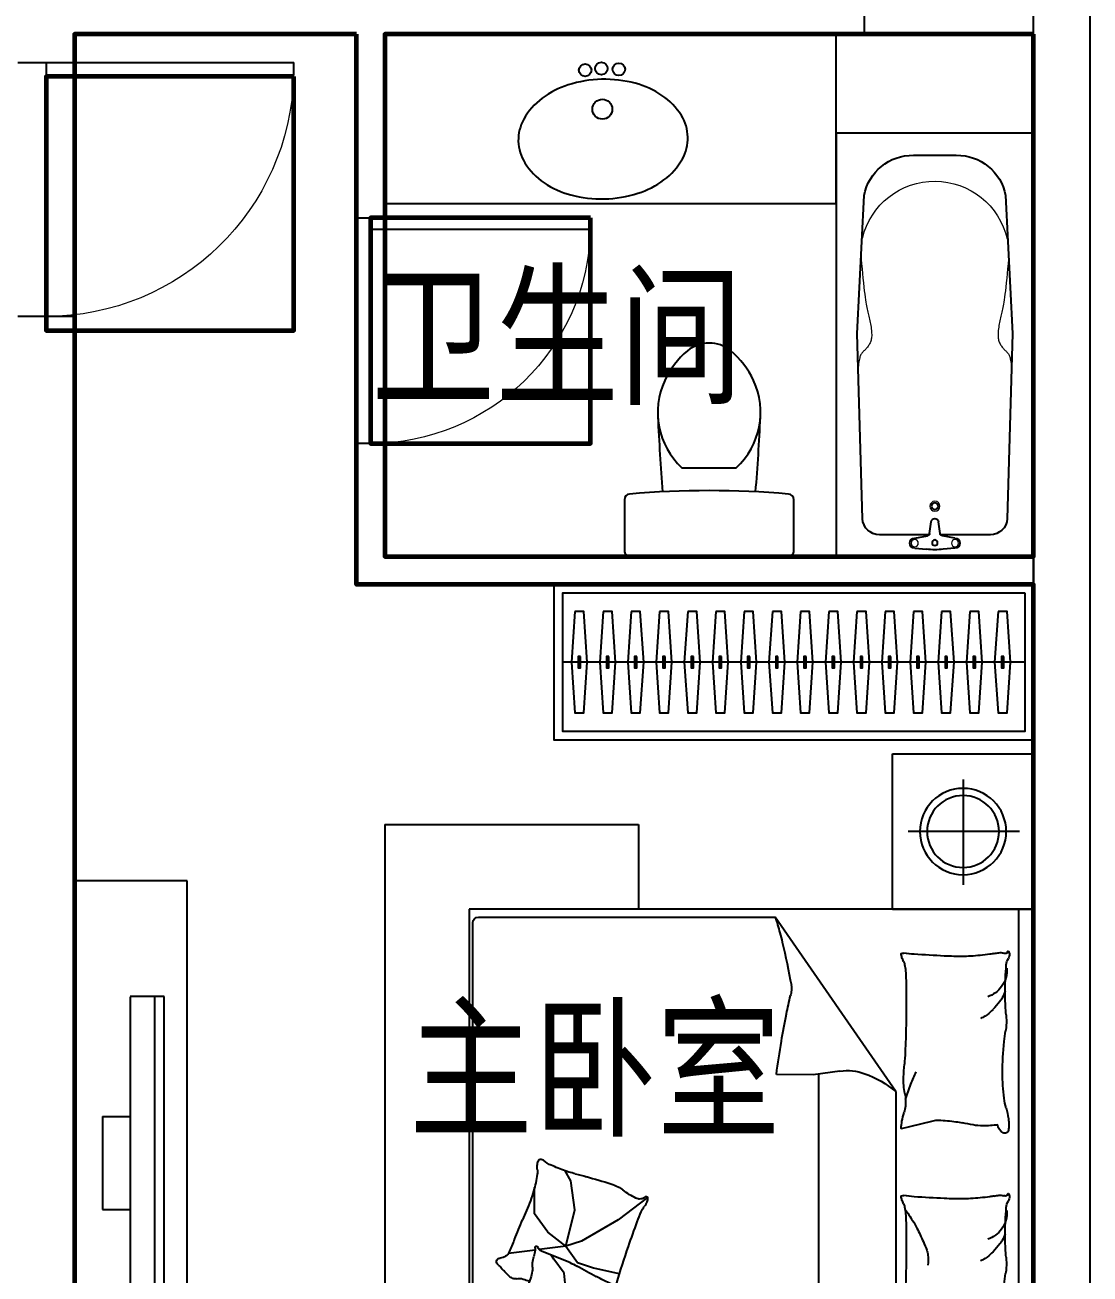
# Model space of a CAD drawing. Extents: x 4672755 to 4700405, y -995504 to -977404.
# Drawn here: x 4696630 to 4700405, y -986248 to -981821 of the extents above; entities that cross this region are included whole.
import ezdxf

# ---------------------------------------------------------------- set-up
doc = ezdxf.new("R2010")
doc.units = 0
doc.header["$MEASUREMENT"] = 0
doc.layers.get('0').update_dxf_attribs({"linetype": 'CONTINUOUS'})
for name, color, linetype in [('BATH', 8, 'CONTINUOUS'), ('Furniture(家具)', 8, 'CONTINUOUS'), ('WALL', 2, 'CONTINUOUS'), ('WINDOW', 4, 'CONTINUOUS'), ('厨卫示意', 8, 'CONTINUOUS'), ('家具', 8, 'CONTINUOUS'), ('家具示意', 8, 'CONTINUOUS')]:
    doc.layers.add(name, color=color, linetype=linetype)
for name, color, linetype, lineweight in [('GT_卧室', 1, 'CONTINUOUS', 60), ('GT_卫生间', 5, 'CONTINUOUS', 60), ('GT_门', 245, 'CONTINUOUS', 60), ('文字标注', 121, 'CONTINUOUS', 0)]:
    doc.layers.add(name, color=color, linetype=linetype, lineweight=lineweight)
doc.styles.add('-黑体', font='simhei.ttf', dxfattribs={"width": 0.8})
doc.styles.add('DIM_FONT', font='SIMPLEX.shx', dxfattribs={"width": 0.8})

# ---------------------------------------------------------------- blocks, each defined once
blk = doc.blocks.new('A$C50F64959')
at = {"layer": 'BATH'}
for p, q in [((0, 1500), (700, 1500)), ((0, 0), (0, 1500)), ((700, 1500), (700, 0)), ((425.7, 1421.4), (274.3, 1421.4)), ((99.5, 1278.7), (75, 789.9)), ((625, 789.9), (600.5, 1278.7)), ((75, 789.9), (93.4, 133.6)), ((606.6, 133.6), (625, 789.9)), ((331.5, 80.8), (337.5, 121.9)), ((368.5, 80.8), (362.5, 121.9)), ((153.3, 76.8), (330, 76.8)), ((278.7, 64.3), (323.4, 72.4)), ((370, 76.8), (431.3, 76.8)), ((421.3, 64.3), (376.6, 72.4)), ((431.3, 76.8), (546.7, 76.8)), ((700, 0), (0, 0)), ((278.7, 29.2), (320.3, 25.1)), ((421.3, 29.2), (379.7, 25.1))]:
    blk.add_line(p, q, dxfattribs=at)
at = {"layer": 'BATH', "lineweight": 13}
for p, q in [((87.2, 1070.4), (88.7, 1053.6)), ((612.8, 1070.4), (611.3, 1053.6)), ((88.7, 1053.6), (90.3, 1036.5)), ((90.3, 1036.5), (92, 1019.1)), ((92, 1019.1), (93.6, 1002)), ((608, 1019.1), (606.4, 1002)), ((609.7, 1036.5), (608, 1019.1)), ((611.3, 1053.6), (609.7, 1036.5)), ((93.6, 1002), (95.3, 985.3)), ((95.3, 985.3), (96.9, 969.3)), ((604.7, 985.3), (603.1, 969.3)), ((606.4, 1002), (604.7, 985.3)), ((96.9, 969.3), (98.5, 954.5)), ((98.5, 954.5), (100, 941)), ((100, 941), (101.4, 929)), ((600, 941), (598.6, 929)), ((601.5, 954.5), (600, 941)), ((603.1, 969.3), (601.5, 954.5)), ((101.4, 929), (102.7, 918.5)), ((102.7, 918.5), (104, 909.4)), ((104, 909.4), (105.3, 901.3)), ((105.3, 901.3), (106.5, 894.1)), ((106.5, 894.1), (107.7, 887.7)), ((107.7, 887.7), (108.9, 881.8)), ((592.3, 887.7), (591.1, 881.8)), ((593.5, 894.1), (592.3, 887.7)), ((594.7, 901.3), (593.5, 894.1)), ((596, 909.4), (594.7, 901.3)), ((597.3, 918.5), (596, 909.4)), ((598.6, 929), (597.3, 918.5)), ((108.9, 881.8), (110.1, 876.3)), ((110.1, 876.3), (111.3, 871)), ((111.3, 871), (112.5, 865.8)), ((112.5, 865.8), (113.8, 860.7)), ((113.8, 860.7), (115, 855.7)), ((115, 855.7), (116.2, 850.6)), ((116.2, 850.6), (117.4, 845.5)), ((117.4, 845.5), (118.6, 840.3)), ((582.6, 845.5), (581.4, 840.3)), ((583.8, 850.6), (582.6, 845.5)), ((585, 855.7), (583.8, 850.6)), ((586.2, 860.7), (585, 855.7)), ((587.5, 865.8), (586.2, 860.7)), ((588.7, 871), (587.5, 865.8)), ((589.9, 876.3), (588.7, 871)), ((591.1, 881.8), (589.9, 876.3)), ((118.6, 840.3), (119.7, 834.9)), ((119.7, 834.9), (120.8, 829.3)), ((120.8, 829.3), (121.9, 823.7)), ((121.9, 823.7), (122.9, 817.9)), ((122.9, 817.9), (123.7, 812.1)), ((123.7, 812.1), (124.5, 806.5)), ((124.5, 806.5), (125.1, 800.9)), ((125.1, 800.9), (125.6, 795.6)), ((574.9, 800.9), (574.4, 795.6)), ((575.5, 806.5), (574.9, 800.9)), ((576.3, 812.1), (575.5, 806.5)), ((577.1, 817.9), (576.3, 812.1)), ((578.1, 823.7), (577.1, 817.9)), ((579.2, 829.3), (578.1, 823.7)), ((580.3, 834.9), (579.2, 829.3)), ((581.4, 840.3), (580.3, 834.9)), ((118.9, 753.1), (117.2, 750.1)), ((120.5, 756.2), (118.9, 753.1)), ((121.9, 759.4), (120.5, 756.2)), ((123.1, 762.7), (121.9, 759.4)), ((124.1, 766), (123.1, 762.7)), ((124.8, 769.6), (124.1, 766)), ((125.4, 773.3), (124.8, 769.6)), ((125.8, 777.2), (125.4, 773.3)), ((125.6, 795.6), (126, 790.5)), ((126.1, 781.3), (125.8, 777.2)), ((126, 790.5), (126.1, 785.8)), ((126.1, 785.8), (126.1, 781.3)), ((574, 790.5), (573.9, 785.8)), ((573.9, 785.8), (573.9, 781.3)), ((573.9, 781.3), (574.1, 777.2)), ((574.4, 795.6), (574, 790.5)), ((574.1, 777.2), (574.6, 773.3)), ((574.6, 773.3), (575.2, 769.6)), ((575.2, 769.6), (575.9, 766)), ((575.9, 766), (576.9, 762.7)), ((576.9, 762.7), (578.1, 759.4)), ((578.1, 759.4), (579.5, 756.2)), ((579.5, 756.2), (581.1, 753.1)), ((581.1, 753.1), (582.8, 750.1)), ((85.7, 709.9), (84.6, 706.8)), ((86.8, 712.7), (85.7, 709.9)), ((88.1, 715.1), (86.8, 712.7)), ((89.5, 717.4), (88.1, 715.1)), ((91, 719.5), (89.5, 717.4)), ((92.7, 721.6), (91, 719.5)), ((94.5, 723.6), (92.7, 721.6)), ((96.5, 725.7), (94.5, 723.6)), ((98.5, 727.8), (96.5, 725.7)), ((100.6, 729.9), (98.5, 727.8)), ((102.7, 732.1), (100.6, 729.9)), ((104.9, 734.3), (102.7, 732.1)), ((107.1, 736.7), (104.9, 734.3)), ((109.2, 739.1), (107.1, 736.7)), ((111.4, 741.7), (109.2, 739.1)), ((113.4, 744.4), (111.4, 741.7)), ((115.4, 747.2), (113.4, 744.4)), ((117.2, 750.1), (115.4, 747.2)), ((582.8, 750.1), (584.6, 747.2)), ((584.6, 747.2), (586.6, 744.4)), ((586.6, 744.4), (588.6, 741.7)), ((588.6, 741.7), (590.8, 739.1)), ((590.8, 739.1), (592.9, 736.7)), ((592.9, 736.7), (595.1, 734.3)), ((595.1, 734.3), (597.3, 732.1)), ((597.3, 732.1), (599.4, 729.9)), ((599.4, 729.9), (601.5, 727.8)), ((601.5, 727.8), (603.5, 725.7)), ((603.5, 725.7), (605.5, 723.6)), ((605.5, 723.6), (607.3, 721.6)), ((607.3, 721.6), (609, 719.5)), ((609, 719.5), (610.5, 717.4)), ((610.5, 717.4), (611.9, 715.1)), ((611.9, 715.1), (613.2, 712.7)), ((613.2, 712.7), (614.3, 709.9)), ((614.3, 709.9), (615.4, 706.8)), ((78.1, 669.9), (77.6, 665.5)), ((79, 676.5), (78.1, 669.9)), ((79.9, 682.9), (79, 676.5)), ((80.8, 688.9), (79.9, 682.9)), ((81.7, 694.3), (80.8, 688.9)), ((82.6, 699.1), (81.7, 694.3)), ((83.6, 703.2), (82.6, 699.1)), ((84.6, 706.8), (83.6, 703.2)), ((615.4, 706.8), (616.4, 703.2)), ((616.4, 703.2), (617.4, 699.1)), ((617.4, 699.1), (618.3, 694.3)), ((618.3, 694.3), (619.2, 688.9)), ((619.2, 688.9), (620.1, 682.9)), ((620.1, 682.9), (621, 676.5)), ((621, 676.5), (621.9, 669.9)), ((621.9, 669.9), (622.7, 663.2))]:
    blk.add_line(p, q, dxfattribs=at)
for centre, radius in [((350, 177.7), 17.6), ((278.7, 46.8), 12.6), ((421.3, 46.8), 12.6)]:
    blk.add_circle(centre, radius, dxfattribs=at)
at = {"layer": 'BATH'}
for centre, radius in [((350, 177.7), 11.6), ((350, 48.3), 9.88)]:
    blk.add_circle(centre, radius, dxfattribs=at)
for centre, radius, start, end in [((271.1, 1246.9), 174.5, 88.9409, 169.4963), ((428.9, 1246.9), 174.5, 10.5037, 91.0591), ((153.3, 136.8), 60, 183.0699, 270), ((350, 121.9), 12.5, 0, 180), ((546.7, 136.8), 60, 270, 356.9301), ((278.7, 46.8), 17.6, 90, 270), ((321.6, 82.2), 10, 280.2142, 351.7528), ((378.3, 82.2), 10, 188.2472, 259.7858), ((421.3, 46.8), 17.6, 270, 90), ((350, 323.6), 300, 264.3229, 275.6771)]:
    blk.add_arc(centre, radius, start, end, dxfattribs=at)
at = {"layer": 'BATH', "lineweight": 13}
blk.add_arc((350.3, 1066.1), 263.4, 13.5261, 167.0988, dxfattribs=at)
blk = doc.blocks.new('A$C04A21AEC')
at = {"layer": '家具示意'}
for p, q in [((500, 550), (0, 550)), ((0, 550), (0, 0)), ((500, 0), (500, 550)), ((250, 459.6), (250, 85.7)), ((50.4, 275), (444.8, 275)), ((500, 0), (0, 0))]:
    blk.add_line(p, q, dxfattribs=at)
for radius in [153, 127.5]:
    blk.add_circle((250, 275), radius, dxfattribs=at)
blk = doc.blocks.new('A$C6E3D31D3')
at = {"layer": '家具示意'}
for p, q in [((1400.5, 2400), (1400.5, 2100)), ((2300.5, 2400), (1400.5, 2400)), ((2300.5, 2400), (2300.5, 0)), ((0.5, 2100), (2000.5, 2100)), ((0.5, 300), (0.5, 2100)), ((52.9, 300), (52.9, 2100)), ((2000.5, 2100), (2000.5, 300)), ((489, 1453.5), (916.4, 2071.6)), ((1968.3, 2071.6), (916.4, 2071.6)), ((1988.3, 345.8), (1988.3, 2051.6)), ((686.7, 1526), (782.1, 1512.4)), ((761.6, 345.8), (761.6, 1515.3)), ((782.1, 1512.4), (912.2, 1514.1)), ((489, 1453.5), (489, 345.8)), ((438.8, 1329.6), (356.2, 1350.2)), ((468.8, 1322.1), (438.8, 1329.6)), ((1640.8, 1136.8), (1660.8, 1172.8)), ((1626.9, 1034), (1640.8, 1136.8)), ((1769.2, 1020.1), (1769.2, 1113)), ((1368.9, 1077.6), (1472.9, 998.4)), ((1658.5, 905.5), (1626.9, 1034)), ((1721.8, 954.9), (1769.2, 1020.1)), ((1472.9, 998.4), (1603.2, 923.3)), ((1658.5, 905.5), (1721.8, 954.9)), ((1603.2, 923.3), (1658.5, 905.5)), ((1658.5, 905.5), (1617.1, 848.2)), ((1658.5, 905.5), (1752.7, 893.7)), ((1701, 870.3), (1744.5, 888.1)), ((1767.4, 891.9), (1862, 880)), ((1617.1, 848.2), (1559.8, 828.4)), ((1644.7, 847.3), (1701, 870.3)), ((1664.4, 810), (1700.5, 859.9)), ((1700.5, 859.9), (1709.1, 872)), ((1559.8, 828.4), (1470.9, 808.6)), ((1645.5, 624.3), (1664.4, 810)), ((1368.8, 681), (1471.9, 694.8)), ((1471.9, 694.8), (1594, 669)), ((1594, 669), (1645.5, 624.3)), ((1645.5, 624.3), (1552.7, 555.4)), ((1645.5, 624.3), (1618, 557.2)), ((1645.5, 624.3), (1728, 655.2)), ((1728, 655.2), (1810.5, 634.6)), ((1810.5, 634.6), (1873.1, 581)), ((1552.7, 555.4), (1514.9, 460.8)), ((1618, 557.2), (1621.5, 488.4)), ((438.8, 470.3), (356.2, 491)), ((1621.5, 488.4), (1638.6, 390.3)), ((468.8, 462.8), (438.8, 470.3)), ((1514.9, 460.8), (1518.3, 436.8)), ((1638.6, 390.3), (1645.1, 387)), ((509, 325.8), (1968.3, 325.8)), ((2000.5, 300), (0.5, 300)), ((1400.5, 0), (1400.5, 300)), ((2300.5, 0), (1400.5, 0))]:
    blk.add_line(p, q, dxfattribs=at)
for centre, radius, start, end in [((2664.3, 1512.5), 1835.1, 162.2636, 164.0648), ((1968.3, 2051.6), 20, 0, 90), ((1531.9, 1835.9), 657.4, 164.0648, 167.0745), ((111, 1939.9), 25.1, 158.2117, 175.6975), ((90.9, 1947.9), 3.42, 109.564, 158.2117), ((90.5, 1949), 2.32, 348.1069, 109.564), ((97, 1947.6), 4.28, 168.1069, 248.0096), ((4852.7, 1073.7), 4064.6, 167.0745, 169.2724), ((114.8, 1939.6), 28.9, 175.6975, 210.6513), ((43.6, 1897.4), 53.9, 5.2592, 30.6513), ((101.2, 1958.1), 15.6, 248.0096, 291.421), ((118.9, 1913.1), 32.8, 81.8665, 111.421), ((88.7, 1702), 246, 77.8905, 81.8665), ((182, 2136.4), 198.3, 257.8905, 262.3191), ((277.5, 2844.8), 913.1, 262.3191, 266.6313), ((263.7, 2610.8), 678.7, 266.6313, 271.6331), ((244.1, 3297.1), 1365.2, 271.6331, 273.055), ((-409.8, 15549.9), 13635.6, 273.05496, 273.50486), ((404.2, 2260.5), 321.2, 273.5049, 279.9984), ((599.8, 1871.7), 145.9, 167.131, 176.426), ((501.7, 1894.1), 45.3, 152.7159, 167.131), ((463.3, 1925.1), 19.3, 73.3022, 99.9984), ((393.3, 1950.1), 76.7, 332.7159, 343.7788), ((383, 1953.1), 87.5, 343.7788, 352.8796), ((468.5, 1942.4), 1.32, 352.8796, 73.3022), ((194.3, 1883.8), 99.2, 175.7841, 195.9352), ((-720.1, 1827.1), 820.8, 1.9079, 5.2592), ((1615.9, 1808.3), 1164, 176.426, 179.7135), ((194.3, 1883.8), 99.2, 195.9352, 216.0864), ((-1393.2, 1804.7), 1494.3, 359.4243, 1.9079), ((194.3, 1883.8), 99.2, 216.0864, 233.8234), ((916.3, 1819.5), 58.1, 169.2724, 187.7304), ((-772.1, 1798.4), 873.2, 355.1982, 359.4243), ((319.8, 1892.4), 234, 200.8603, 207.2396), ((180, 1820.4), 76.8, 207.2396, 218.3886), ((426.8, 2016), 391.6, 218.3886, 223.8115), ((194.3, 1883.8), 99.2, 233.8234, 251.5603), ((6170.4, 1785.5), 5718.5, 179.7135, 180.9704), ((1051.1, 1837.8), 194.2, 187.7304, 193.1904), ((-1587.4, 1219.4), 2515.8, 11.6741, 13.1904), ((306.7, 1900.7), 225.2, 223.8115, 230.9651), ((-1658.1, 1204.8), 2588, 9.495, 11.6741), ((386.7, 1701.1), 289.7, 175.1982, 182.5386), ((249.5, 1695), 152.4, 182.5386, 190.1899), ((195.9, 1764.1), 49.3, 230.9651, 241.6832), ((267.4, 1896.9), 200.2, 241.6832, 246.9972), ((3814.4, 1745.6), 3362.2, 180.9704, 182.6096), ((-421.4, 1574.4), 529.3, 6.0867, 10.1899), ((-938.2, 1519.3), 1049, 0, 6.0867), ((-2833.8, 1008.2), 3780.1, 7.692, 9.495), ((1670.9, 1647.9), 1216.5, 182.6096, 184.6176), ((-941.8, 1436.9), 1404.8, 2.7491, 4.6176), ((-571.9, 1519.3), 682.7, 352.4531, 360), ((-251.5, 1207.2), 738.7, 23.4844, 25.3111), ((728.3, 1164.7), 375.1, 110.1488, 129.6445), ((661.2, 1347.7), 180.1, 81.8644, 110.1488), ((-251.5, 1207.2), 738.7, 21.6577, 23.4844), ((-251.5, 1207.2), 738.7, 19.428, 21.6577), ((231.5, 1493.2), 230.1, 348.4414, 2.7491), ((-135.3, 1461.5), 242.2, 344.256, 352.4531), ((-251.5, 1207.2), 738.7, 17.1982, 19.428), ((599.9, 1417.9), 145.9, 168.4414, 186.4341), ((391.2, 1313), 304.8, 164.256, 171.5628), ((573.9, 1414.9), 119.7, 186.4341, 197.3864), ((240.4, 1310.5), 229.7, 9.4841, 17.3864), ((249.1, 1334.1), 161.1, 171.5628, 180), ((178.4, 1334.1), 90.4, 180, 191.2724), ((93.2, 1337.8), 34.2, 296.5805, 355.5998), ((180.4, 1824), 491.8, 263.7676, 270), ((180.4, 1536.1), 204, 270, 279.6844), ((66.3, 2204.5), 882, 279.6844, 282.1984), ((319.7, 1032.5), 317.1, 98.0051, 102.1984), ((367.3, 694.1), 658.8, 92.6649, 98.0051), ((339.8, 1284.6), 67.7, 75.9548, 92.6649), ((199.9, 1303.8), 270.8, 4.0829, 9.4841), ((102.6, 1319), 13.1, 191.2724, 296.5805), ((469.1, 1323), 0.917, 255.9551, 4.0829), ((1682.8, 1262.4), 75.5, 291.9373, 315.0955), ((1748.1, 1197.3), 16.8, 84.6428, 135.0955), ((1749.2, 1208.2), 5.8, 27.2959, 84.6428), ((1709.1, 1187.5), 50.9, 8.6443, 27.2959), ((1700.2, 1186.2), 59.9, 352.216, 8.6443), ((2112.5, -780.4), 2003, 105.2625, 107.8396), ((2019.1, -438.1), 1648.1, 103.841, 105.2625), ((1494.3, 1691.8), 545.4, 283.841, 286.3122), ((1597, 1340.8), 179.8, 286.3122, 290.7773), ((716.5, 3661.5), 2661.9, 290.7773, 291.9373), ((1821.9, 1169.5), 63, 172.216, 188.2293), ((2185.1, 1222.1), 430, 188.2293, 196.3527), ((1508.3, 1042.9), 81, 116.0735, 129.7005), ((1559.1, 939.2), 196.5, 107.8396, 116.0735), ((114.8, 1080.4), 28.9, 175.6975, 210.6513), ((111, 1080.6), 25.1, 158.2117, 175.6975), ((90.9, 1088.7), 3.42, 109.564, 158.2117), ((90.5, 1089.7), 2.32, 348.1069, 109.564), ((43.6, 1038.2), 53.9, 5.2592, 30.6513), ((97, 1088.4), 4.28, 168.1069, 248.0096), ((101.2, 1098.9), 15.6, 248.0096, 291.421), ((118.9, 1053.8), 32.8, 81.8665, 111.421), ((88.7, 842.7), 246, 77.8905, 81.8665), ((182, 1277.2), 198.3, 257.8905, 262.3191), ((277.5, 1985.5), 913.1, 262.3191, 266.6313), ((263.7, 1751.6), 678.7, 266.6313, 271.6331), ((244.1, 2437.8), 1365.2, 271.6331, 273.055), ((-409.8, 14690.7), 13635.6, 273.05496, 273.50486), ((404.2, 1401.2), 321.2, 273.5049, 279.9984), ((463.3, 1065.9), 19.3, 73.3022, 99.9984), ((393.3, 1090.8), 76.7, 332.7159, 343.7788), ((383, 1093.8), 87.5, 343.7788, 352.8796), ((468.5, 1083.1), 1.32, 352.8796, 73.3022), ((1404.1, 1075.1), 35.2, 176.0516, 200.3452), ((1373.3, 1077.3), 4.43, 103.2808, 176.0516), ((1427.4, 1083.8), 60.1, 200.3452, 218.5854), ((1373.8, 1075.4), 6.3, 36.5792, 103.2808), ((1390.2, 1087.6), 14.2, 216.5792, 259.5926), ((1401.6, 1149.6), 77.1, 259.5926, 267.2714), ((1398.6, 1087.8), 15.3, 267.2714, 284.5709), ((1392.6, 1111.1), 39.3, 284.5709, 296.8179), ((1251.5, 1390.1), 352, 296.8179, 300.9056), ((1332.7, 1254.5), 194, 300.9056, 309.7005), ((2371, 1276.6), 623.6, 196.3527, 203.0962), ((194.3, 1024.5), 99.2, 175.7841, 195.9352), ((-720.1, 967.9), 820.8, 1.9079, 5.2592), ((1046.5, 609.1), 728.6, 144.1737, 147.865), ((1615.9, 949), 1164, 176.426, 179.7135), ((599.8, 1012.5), 145.9, 167.131, 176.426), ((501.7, 1034.9), 45.3, 152.7159, 167.131), ((1318.5, 996.9), 79.2, 22.7069, 38.5854), ((619.4, 704.3), 837.1, 20.1287, 22.7069), ((7167.7, 3322.2), 5838.3, 203.0962, 203.45233), ((194.3, 1024.5), 99.2, 195.9352, 216.0864), ((-1393.2, 945.4), 1494.3, 359.4243, 1.9079), ((694.2, 830.4), 312.6, 147.865, 153.5015), ((-3377.8, -760.7), 5094.2, 19.0836, 20.1287), ((-3786.1, -1429.8), 6101.9, 23.10398, 23.45233), ((-772.1, 939.2), 873.2, 355.1982, 359.4243), ((319.8, 1033.2), 234, 200.8603, 207.2396), ((194.3, 1024.5), 99.2, 216.0864, 233.8234), ((194.3, 1024.5), 99.2, 233.8234, 251.5603), ((1696.2, 330.8), 1432.3, 153.5015, 155.6735), ((6170.4, 926.2), 5718.5, 179.7135, 180.9704), ((-28.2, 173.4), 2016.2, 22.0188, 23.104), ((180, 961.2), 76.8, 207.2396, 218.3886), ((426.8, 1156.7), 391.6, 218.3886, 223.8115), ((306.7, 1041.5), 225.2, 223.8115, 230.9651), ((433, 870.5), 58, 159.3257, 175.9172), ((852.8, 712.1), 506.6, 155.6735, 159.3257), ((-1535.7, -123.4), 3145, 16.6085, 19.0836), ((1735.8, 909.4), 23.1, 292.2355, 342.8133), ((1762.2, 901.2), 4.67, 19.3799, 162.8133), ((1758, 899.7), 9.2, 355.7407, 19.3799), ((1801, 896.5), 34, 175.7407, 187.9822), ((1961, 918.9), 195.5, 187.9822, 194.8807), ((4712.3, 2090.4), 3097.2, 202.0188, 202.8944), ((1892.1, 899.5), 35.9, 202.8944, 268.8496), ((386.7, 841.9), 289.7, 175.1982, 182.5386), ((195.9, 904.9), 49.3, 230.9651, 241.6832), ((267.4, 1037.7), 200.2, 241.6832, 246.9972), ((646.5, 855.3), 272.1, 175.9172, 183.5552), ((1725.8, 648.9), 214.3, 112.2355, 119.936), ((1598.7, 822.7), 179.4, 7.6784, 14.8807), ((1705.9, 837.1), 71.2, 355.4882, 7.6784), ((1891.1, 850.9), 12.7, 316.7905, 88.8496), ((1849.6, 889.9), 69.7, 311.4767, 316.7905), ((249.5, 835.8), 152.4, 182.5386, 190.1899), ((-421.4, 715.2), 529.3, 6.0867, 10.1899), ((3814.4, 886.3), 3362.2, 180.9704, 182.6096), ((782.4, 2299.3), 1686.8, 295.0529, 297.0884), ((837.8, 2191), 1565.2, 297.0884, 299.936), ((1843, 826.3), 66.3, 175.4882, 188.1216), ((1892.7, 833.4), 116.6, 188.1216, 201.0043), ((1810, 859.2), 77.4, 301.4977, 312.0817), ((1716, 963.3), 217.6, 312.0817, 318.389), ((1384.9, 1257.4), 660.5, 318.389, 319.3878), ((2176.7, 578.4), 382.5, 138.0754, 139.3878), ((1925.7, 803.8), 45.2, 131.4767, 138.0754), ((-938.2, 660.1), 1049, 0, 6.0867), ((1436.9, 794.9), 45.8, 261.9508, 292.4162), ((1070.9, 1682), 1005.4, 292.4162, 295.0529), ((1366.4, 742.2), 116.6, 10.7366, 16.6085), ((4719.9, 1918.9), 3145, 201.0043, 203.4795), ((2120.7, -166.9), 1005.4, 108.0203, 109.3448), ((1823.9, 745.7), 45.8, 77.5549, 108.0203), ((1838.6, 812.5), 22.6, 257.5549, 301.4977), ((1670.9, 788.6), 1216.5, 182.6096, 184.6176), ((1072.3, 934.6), 382.5, 322.4713, 323.7837), ((1913.8, 318.3), 660.5, 142.7849, 143.7837), ((1561.1, 586.2), 217.6, 136.4776, 142.7849), ((1459.4, 682.7), 77.4, 125.8936, 136.4776), ((1427.3, 727.1), 22.6, 81.9508, 125.8936), ((-941.8, 577.6), 1404.8, 2.7491, 4.6176), ((1377.9, 684.8), 12.7, 141.1864, 273.2455), ((1422.3, 649.1), 69.7, 135.8726, 141.1864), ((1339.8, 729.1), 45.2, 315.8726, 322.4713), ((1380.6, 636.3), 35.9, 27.2902, 93.2455), ((6507.8, 2695.5), 5094.2, 203.4795, 204.5246), ((-571.9, 660.1), 682.7, 352.4531, 360), ((-251.5, 348), 738.7, 23.4844, 25.3111), ((-251.5, 348), 738.7, 21.6577, 23.4844), ((-251.5, 348), 738.7, 19.428, 21.6577), ((231.5, 634), 230.1, 348.4414, 2.7491), ((-1339.9, -767.3), 3097.2, 26.4147, 27.2902), ((-251.5, 348), 738.7, 17.1982, 19.428), ((599.9, 558.6), 145.9, 168.4414, 186.4341), ((3239.6, 1507.5), 2016.2, 206.4147, 207.4999), ((6863.6, 3394), 6101.9, 207.49986, 207.84822), ((2634.7, 928.4), 837.1, 204.5246, 207.1028), ((391.2, 453.8), 304.8, 164.256, 171.5628), ((-135.3, 602.2), 242.2, 344.256, 352.4531), ((251.7, 411.8), 139.9, 117.3988, 135.0976), ((251.7, 411.8), 139.9, 106.515, 117.3988), ((251.7, 411.8), 139.9, 95.6311, 106.515), ((573.9, 555.7), 119.7, 186.4341, 197.3864), ((-3693.8, -2183.6), 5838.3, 27.49208, 27.84822), ((1960, 583.2), 79.2, 207.1028, 222.9813), ((249.1, 474.9), 161.1, 171.5628, 180), ((251.7, 411.8), 139.9, 135.0976, 152.7964), ((215.8, 421.2), 89.9, 131.4429, 143.7359), ((191.1, 449.1), 52.6, 115.3551, 131.4429), ((233.3, 360.1), 151.1, 111.8149, 115.3551), ((253.5, 309.5), 205.6, 108.7799, 111.8149), ((205.4, 451), 56.2, 90, 108.7799), ((205.4, 415.6), 91.5, 75.3149, 90), ((319.7, 173.2), 317.1, 98.0051, 102.1984), ((367.3, -165.1), 658.8, 92.6649, 98.0051), ((339.8, 425.3), 67.7, 75.9548, 92.6649), ((240.4, 451.3), 229.7, 9.4841, 17.3864), ((199.9, 444.5), 270.8, 4.0829, 9.4841), ((932.1, 223.6), 623.6, 20.7486, 27.4921), ((2056.9, 196.2), 352, 121.2138, 125.3015), ((1894.9, 463.6), 39.3, 108.9668, 121.2138), ((1887.1, 486.4), 15.3, 91.6673, 108.9668), ((1888.9, 424.6), 77.1, 83.9885, 91.6673), ((1895.5, 487.2), 14.2, 40.9751, 83.9885), ((1858.1, 488.2), 60.1, 24.7411, 42.9813), ((1910.9, 500.6), 6.3, 220.9751, 287.6767), ((1880.7, 498.6), 35.2, 0.4475, 24.7411), ((1911.5, 498.8), 4.43, 287.6767, 0.4475), ((178.4, 474.9), 90.4, 180, 191.2724), ((102.6, 459.8), 13.1, 191.2724, 296.5805), ((93.2, 478.6), 34.2, 296.5805, 355.5998), ((180.4, 964.8), 491.8, 263.7676, 270), ((180.4, 676.9), 204, 270, 279.6844), ((66.3, 1345.3), 882, 279.6844, 282.1984), ((469.1, 463.7), 0.917, 255.9551, 4.0829), ((1113.2, 292.2), 430, 12.6252, 20.7486), ((1715.7, 622.2), 196.5, 292.2355, 300.4694), ((1774.3, 522.7), 81, 300.4694, 314.0964), ((1965.6, 325.2), 194, 125.3015, 134.0964), ((1151.5, 1960.2), 1648.1, 288.2369, 289.6584), ((1032.1, 2294.4), 2003, 289.6584, 292.2355), ((1471.3, 372.4), 63, 356.6119, 12.6252), ((1593.9, 365.2), 59.9, 176.6119, 193.0402), ((1617.2, 290.5), 75.5, 116.3332, 139.4914), ((2764.4, -2027.5), 2661.9, 115.1732, 116.3332), ((1708.7, 218.9), 179.8, 110.7081, 115.1732), ((1838, -123.2), 545.4, 108.2369, 110.7081), ((509, 345.8), 20, 180, 270), ((741.6, 345.8), 20, 270, 0), ((1585.2, 363.1), 50.9, 193.0402, 211.6917), ((1546.8, 339.4), 5.8, 211.6917, 269.0386), ((1547, 350.4), 16.8, 269.0386, 319.4914), ((1968.3, 345.8), 20, 270, 0)]:
    blk.add_arc(centre, radius, start, end, dxfattribs=at)
at = {"layer": '家具示意', "style": 'DIM_FONT', "width": 0.8, "flags": 9}
for tag in ['XSIZE', 'YSIZE']:
    blk.add_attdef(tag, (0.5, 300), '', height=0.5, rotation=90, dxfattribs=at)
blk = doc.blocks.new('*U44')
blk.add_line((-970, -275), (670, -275))
for points in [[(-1000, 0), (700, 0), (700, -550), (-1000, -550)], [(-970, -30), (670, -30), (670, -520), (-970, -520)]]:
    blk.add_lwpolyline(points, close=True)
at = {"elevation": 0}
for points in [[(-874, -95), (-862, -275), (-874, -455), (-906, -455), (-918, -275), (-906, -95)], [(-774, -95), (-762, -275), (-774, -455), (-806, -455), (-818, -275), (-806, -95)], [(-674, -95), (-662, -275), (-674, -455), (-706, -455), (-718, -275), (-706, -95)], [(-574, -95), (-562, -275), (-574, -455), (-606, -455), (-618, -275), (-606, -95)], [(-474, -95), (-462, -275), (-474, -455), (-506, -455), (-518, -275), (-506, -95)], [(-374, -95), (-362, -275), (-374, -455), (-406, -455), (-418, -275), (-406, -95)], [(-274, -95), (-262, -275), (-274, -455), (-306, -455), (-318, -275), (-306, -95)], [(-174, -95), (-162, -275), (-174, -455), (-206, -455), (-218, -275), (-206, -95)], [(-74, -95), (-62, -275), (-74, -455), (-106, -455), (-118, -275), (-106, -95)], [(26, -95), (38, -275), (26, -455), (-6, -455), (-18, -275), (-6, -95)], [(126, -95), (138, -275), (126, -455), (94, -455), (82, -275), (94, -95)], [(226, -95), (238, -275), (226, -455), (194, -455), (182, -275), (194, -95)], [(326, -95), (338, -275), (326, -455), (294, -455), (282, -275), (294, -95)], [(426, -95), (438, -275), (426, -455), (394, -455), (382, -275), (394, -95)], [(526, -95), (538, -275), (526, -455), (494, -455), (482, -275), (494, -95)], [(626, -95), (638, -275), (626, -455), (594, -455), (582, -275), (594, -95)]]:
    blk.add_lwpolyline(points, close=True, dxfattribs=at)
at = {"ltscale": 15, "elevation": 0}
for points in [[(-894, -255), (-886, -255), (-886, -295), (-894, -295)], [(-794, -255), (-786, -255), (-786, -295), (-794, -295)], [(-694, -255), (-686, -255), (-686, -295), (-694, -295)], [(-594, -255), (-586, -255), (-586, -295), (-594, -295)], [(-494, -255), (-486, -255), (-486, -295), (-494, -295)], [(-394, -255), (-386, -255), (-386, -295), (-394, -295)], [(-294, -255), (-286, -255), (-286, -295), (-294, -295)], [(-194, -255), (-186, -255), (-186, -295), (-194, -295)], [(-94, -255), (-86, -255), (-86, -295), (-94, -295)], [(6, -255), (14, -255), (14, -295), (6, -295)], [(106, -255), (114, -255), (114, -295), (106, -295)], [(206, -255), (214, -255), (214, -295), (206, -295)], [(306, -255), (314, -255), (314, -295), (306, -295)], [(406, -255), (414, -255), (414, -295), (406, -295)], [(506, -255), (514, -255), (514, -295), (506, -295)], [(606, -255), (614, -255), (614, -295), (606, -295)]]:
    blk.add_lwpolyline(points, close=True, dxfattribs=at)
blk = doc.blocks.new('_E12QMA')
for centre, radius in [((-57.4, -41.7), 22.1), ((0, -37.5), 22.1), ((61.8, -41.7), 22.1), ((0, -181.7), 35.3)]:
    blk.add_circle(centre, radius)
for centre, radius, start, end in [((0, -499.9), 424.2, 90, 106.2949), ((0, -499.9), 424.2, 73.7051, 90), ((-30.5, -395.5), 315.5, 106.2949, 125.2119), ((30.5, -395.5), 315.5, 54.7881, 73.7051), ((-77.1, -329.5), 234.6, 125.2119, 149.5902), ((77.1, -329.5), 234.6, 30.4098, 54.7881), ((-148.3, -287.7), 152.1, 149.5902, 180), ((148.3, -287.7), 152.1, 360, 390.4098), ((-148.3, -287.7), 152.1, 180, 210.4098), ((148.3, -287.7), 152.1, 329.5902, 360), ((-77.1, -245.9), 234.6, 210.4098, 234.7881), ((77.1, -245.9), 234.6, 305.2119, 329.5902), ((-30.5, -179.8), 315.5, 234.7881, 253.7051), ((30.5, -179.8), 315.5, 286.2949, 305.2119), ((0, -75.5), 424.2, 253.7051, 270), ((0, -75.5), 424.2, 270, 286.2949)]:
    blk.add_arc(centre, radius, start, end)
at = {"style": 'DIM_FONT', "width": 0.8, "flags": 9}
for tag in ['YSIZE', 'XSIZE']:
    blk.add_attdef(tag, (0, 0), '', height=0.5, dxfattribs=at)
blk = doc.blocks.new('TP6')
blk.add_lwpolyline([(20, -300), (200.8, -300, 0.388903), (220.7, -281.7, 0.043619), (220.7, 281.7, 0.388903), (200.8, 300), (20, 300, 0.414214), (0, 280), (0, -280, 0.414214), (20, -300, 0.414214)], format="xyb")
blk.add_lwpolyline([(623.4, 157.5, 0.325454), (314.1, 96.3), (314.1, -96.3, 0.325454), (623.4, -157.5, 0.11195), (728.4, -76.5, 0.35994), (728.4, 76.5, 0.11195)], format="xyb", close=True)
for centre, start, end in [((821.6, -7004.3), 92.61819, 94.72691), ((821.6, 7004.3), 265.27309, 267.38181)]:
    blk.add_arc(centre, 7193.5, start, end)
blk = doc.blocks.new('电视2')
at = {"layer": 'Furniture(家具)'}
for p, q in [((0, -400), (0, 0)), ((0, 0), (2000, 0)), ((2000, 0), (2000, -400)), ((1590.2, -116.3), (390.2, -116.3)), ((2000, -400), (0, -400))]:
    blk.add_line(p, q, dxfattribs=at)
at = {"layer": 'Furniture(家具)', "ltscale": 30}
for p, q in [((390.2, -82.1), (390.2, -201.7)), ((390.2, -82.1), (1590.2, -82.1)), ((1590.2, -82.1), (1590.2, -201.7)), ((1589.7, -201.7), (390.2, -201.7)), ((835, -300), (835, -201.7)), ((1165, -300), (1165, -201.7)), ((1165, -300), (835, -300))]:
    blk.add_line(p, q, dxfattribs=at)
blk = doc.blocks.new('$DorLib2D$00000001')
for p, q in [((0.45, 0.975), (0.5, 0.975)), ((0.45, 0), (0.45, 0.975)), ((0.5, 0), (0.5, 0.975)), ((0.5, 0), (0.45, 0))]:
    blk.add_line(p, q)
at = {"lineweight": 13}
blk.add_arc((0.475, 0), 0.975, 91.4693, 180, dxfattribs=at)

msp = doc.modelspace()

# ---------------------------------------------------------------- linework, layer by layer
at = {"layer": 'BATH'}
for p, q in [((4699505.4, -982204.5), (4699505.4, -981854.5)), ((4699505.4, -982454.5), (4699505.4, -982204.5)), ((4697905.4, -982454.5), (4699505.4, -982454.5))]:
    msp.add_line(p, q, dxfattribs=at)
at = {"layer": 'GT_卧室'}
msp.add_lwpolyline([(4697805.4, -981854.5), (4696805.4, -981854.5), (4696805.4, -987804.5), (4700205.4, -987804.5), (4700205.4, -983804.5), (4697805.4, -983804.5), (4697805.4, -981854.5)], dxfattribs=at)
at = {"layer": 'GT_卫生间'}
msp.add_lwpolyline([(4700205.4, -981854.5), (4697905.4, -981854.5), (4697905.4, -983704.5), (4700205.4, -983704.5), (4700205.4, -981854.5)], dxfattribs=at)
at = {"layer": 'GT_门'}
for points in [[(4697582.9, -982004.5), (4696705.4, -982004.5), (4696705.4, -982904.5), (4697582.9, -982904.5), (4697582.9, -982004.5)], [(4698635.4, -982504.5), (4697855.4, -982504.5), (4697855.4, -983304.5), (4698635.4, -983304.5), (4698635.4, -982504.5)]]:
    msp.add_lwpolyline(points, dxfattribs=at)
at = {"layer": 'WALL'}
for p, q in [((4699605.4, -977404.5), (4699605.4, -981854.5)), ((4700205.4, -987804.5), (4700205.4, -981653.6)), ((4700405.4, -987904.5), (4700405.4, -981653.6)), ((4696805.4, -981854.5), (4697805.4, -981854.5)), ((4696805.4, -981954.5), (4696805.4, -981854.5)), ((4697805.4, -981854.5), (4697805.4, -982504.5)), ((4697905.4, -982504.5), (4697905.4, -981854.5)), ((4697905.4, -981854.5), (4699605.4, -981854.5)), ((4696605.4, -981954.5), (4696805.4, -981954.5)), ((4697805.4, -982504.5), (4697905.4, -982504.5)), ((4696805.4, -982854.5), (4696605.4, -982854.5)), ((4696805.4, -987804.5), (4696805.4, -982854.5)), ((4697905.4, -983304.5), (4697805.4, -983304.5)), ((4697805.4, -983304.5), (4697805.4, -983804.5)), ((4697905.4, -983704.5), (4697905.4, -983304.5)), ((4697905.4, -983704.5), (4700205.4, -983704.5)), ((4700205.4, -983704.5), (4700205.4, -983804.5)), ((4697805.4, -983804.5), (4700205.4, -983804.5))]:
    msp.add_line(p, q, dxfattribs=at)
at = {"layer": 'WINDOW'}
for p, q in [((4699605.4, -981854.5), (4700205.4, -981854.5)), ((4696805.4, -981954.5), (4696805.4, -982854.5)), ((4697905.4, -982504.5), (4697905.4, -983304.5))]:
    msp.add_line(p, q, dxfattribs=at)
at = {"layer": '厨卫示意', "color": 6}
msp.add_line((4697905.4, -982454.5), (4697905.4, -981904.5), dxfattribs=at)

# ---------------------------------------------------------------- block references
at = {"xscale": -1}
for name, p in [('A$C04A21AEC', (4700205.4, -984954.5)), ('A$C6E3D31D3', (4700205.9, -987054.5))]:
    msp.add_blockref(name, p, dxfattribs=at)
at = {"layer": 'BATH', "xscale": -1}
for name, p in [('A$C50F64959', (4700205.4, -983704.5)), ('*U44', (4699205.4, -983804.5))]:
    msp.add_blockref(name, p, dxfattribs=at)
at = {"layer": 'BATH', "rotation": 90}
msp.add_blockref('TP6', (4699055.4, -983704.5), dxfattribs=at)
at = {"layer": 'Furniture(家具)', "xscale": -1, "rotation": 270}
msp.add_blockref('电视2', (4697205.4, -986854.5), dxfattribs=at)
at = {"layer": 'WINDOW', "rotation": 90}
for p, xscale, yscale, zscale in [((4696705.4, -982404.5), 900, -900, 900), ((4697855.4, -982904.5), 800, -800, 800)]:
    msp.add_blockref('$DorLib2D$00000001', p, dxfattribs=dict(at, xscale=xscale, yscale=yscale, zscale=zscale))
at = {"layer": '家具', "extrusion": (0, 0, -1), "xscale": -1, "zscale": -1, "rotation": 358.6228006932557}
msp.add_blockref('_E12QMA', (-4698672.5, -981938.3), dxfattribs=at)

# ---------------------------------------------------------------- texts
at = {"layer": '文字标注', "style": '-黑体', "width": 0.8}
for s, p in [('卫生间', (4697858.2, -983123.7)), ('主卧室', (4697991.5, -985720.7))]:
    msp.add_text(s, height=402.26, dxfattribs=at).set_placement(p)

doc.saveas('drawing.dxf')
